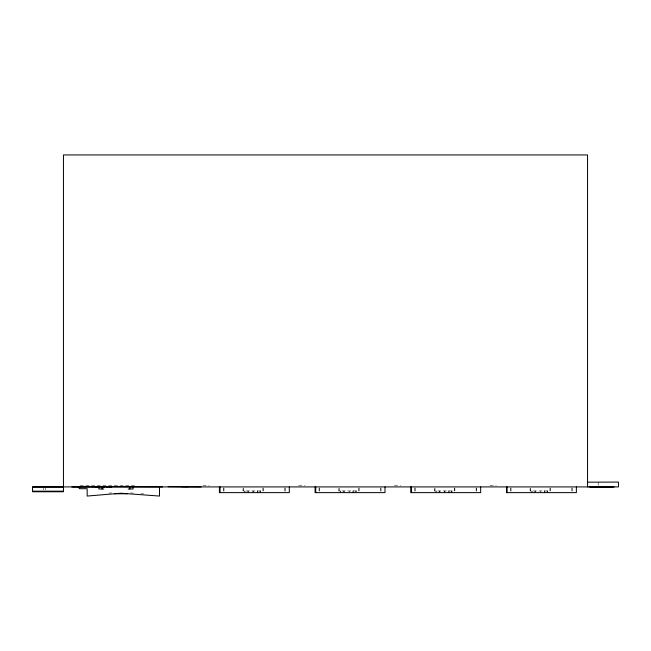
<?xml version="1.0" encoding="UTF-8"?>
<svg xmlns="http://www.w3.org/2000/svg" width="651" height="651" viewBox="0 0 651 651"><rect width="100%" height="100%" fill="white"/><g stroke="black" fill="none" stroke-linecap="round" stroke-linejoin="round"><path stroke-width="0.49" stroke-dasharray="3.25 2.44" d="M108.855 493.124L111.655 492.888M80.106 485.589L135.88 485.589M202.966 485.589L209.207 485.589M298.654 485.589L304.896 485.589M394.343 485.589L400.585 485.589M490.032 485.589L496.274 485.589M130.525 492.888L133.406 493.124M141.088 493.743L143.969 493.979M598.212 482.179L598.212 485.963M572.432 487.868L572.432 492.628M571.806 487.868L571.806 491.676M550.559 487.925L550.559 490.952L530.069 490.952L530.069 487.925M549.932 487.925L549.932 490.952M547.678 490.952L547.678 492.628M547.043 490.952L547.043 492.628M540.574 490.952L540.574 492.628M535.57 490.952L535.57 492.628M534.943 490.952L534.943 492.628M532.144 490.952L532.144 492.628M531.517 490.952L531.517 492.628M530.695 487.925L530.695 490.952M511.051 487.868L511.051 491.676M510.425 487.868L510.425 492.628M476.744 487.868L476.744 492.628M476.117 487.868L476.117 491.676M454.87 487.925L454.87 490.952L434.38 490.952L434.38 487.925M454.243 487.925L454.243 490.952M451.989 490.952L451.989 492.628M451.355 490.952L451.355 492.628M444.885 490.952L444.885 492.628M444.259 490.952L444.259 492.628M439.881 490.952L439.881 492.628M439.254 490.952L439.254 492.628M436.455 490.952L436.455 492.628M435.828 490.952L435.828 492.628M435.006 487.925L435.006 490.952M415.362 487.868L415.362 491.676M414.736 487.868L414.736 492.628M381.055 487.868L381.055 492.628M380.428 487.868L380.428 491.676M359.181 487.925L359.181 490.952L338.691 490.952L338.691 487.925M358.555 487.925L358.555 490.952M356.3 490.952L356.3 492.628M355.666 490.952L355.666 492.628M349.196 490.952L349.196 492.628M344.192 490.952L344.192 492.628M343.565 490.952L343.565 492.628M340.766 490.952L340.766 492.628M340.139 490.952L340.139 492.628M339.317 487.925L339.317 490.952M319.674 487.868L319.674 491.676M319.047 487.868L319.047 492.628M285.366 487.868L285.366 492.628M284.739 487.868L284.739 491.676M263.492 487.925L263.492 490.952L243.002 490.952L243.002 487.925M262.866 487.925L262.866 490.952M260.612 490.952L260.612 492.628M259.977 490.952L259.977 492.628M253.508 490.952L253.508 492.628M252.881 490.952L252.881 492.628M248.503 490.952L248.503 492.628M247.876 490.952L247.876 492.628M245.077 490.952L245.077 492.628M244.45 490.952L244.45 492.628M243.629 487.925L243.629 490.952M223.985 487.868L223.985 491.676M223.358 487.868L223.358 492.628M45.415 487.973L45.415 489.869M43.218 487.973L43.218 489.869"/><path stroke-width="0.98" d="M587.544 482.179L618.45 482.065L618.45 486.915L32.55 486.915L32.55 491.757L63.456 491.757L63.456 154.938L587.544 154.938L587.544 486.915M181.32 486.663L188.408 486.663M90.041 486.679L162.465 486.915M168.145 486.679L201.143 486.915M32.55 487.029L63.456 487.029M71.846 486.956L74.238 486.956M74.442 486.956L77.469 486.956M77.746 486.956L80.016 486.956M80.309 486.956L81.871 486.956M82.213 486.956L84.842 486.956M85.175 486.956L90.172 486.956M91.645 486.956L94.395 486.679M94.81 486.956L97.097 486.956M97.463 486.956L99.733 486.956M102.663 486.956L104.941 486.956M106.398 486.956L109.148 486.679M109.417 486.956L111.728 486.956M103.769 488.991L98.846 488.991L98.846 486.915M128.166 488.991L133.081 488.991L133.081 486.915M32.55 491.18L63.456 491.18M114.446 493.767L127.596 493.767M614.243 486.915L588.976 486.915M611.956 487.029L602.598 487.029M602.085 487.029L595.543 487.029M594.965 487.029L590.864 487.029M576.371 486.915L576.371 492.628L506.486 492.628L506.486 486.915M544.553 490.952L544.553 492.628M507.113 486.915L507.113 492.628M480.682 486.915L480.682 492.628L410.797 492.628L410.797 486.915M448.865 490.952L448.865 492.628M411.424 486.915L411.424 492.628M384.993 486.915L384.993 492.628L315.108 492.628L315.108 486.915M353.176 490.952L353.176 492.628M315.735 486.915L315.735 492.628M289.304 486.915L289.304 492.628L219.42 492.628L219.42 486.915M257.487 490.952L257.487 492.628M220.046 486.915L220.046 492.628M159.511 486.915L159.511 496.062L120.915 493.222L87.169 496.062L87.169 488.689L79.235 488.689L79.235 486.915M129.842 486.915L129.842 488.991M102.329 486.679L99.994 486.679M102.093 486.679L102.093 488.991"/></g></svg>
